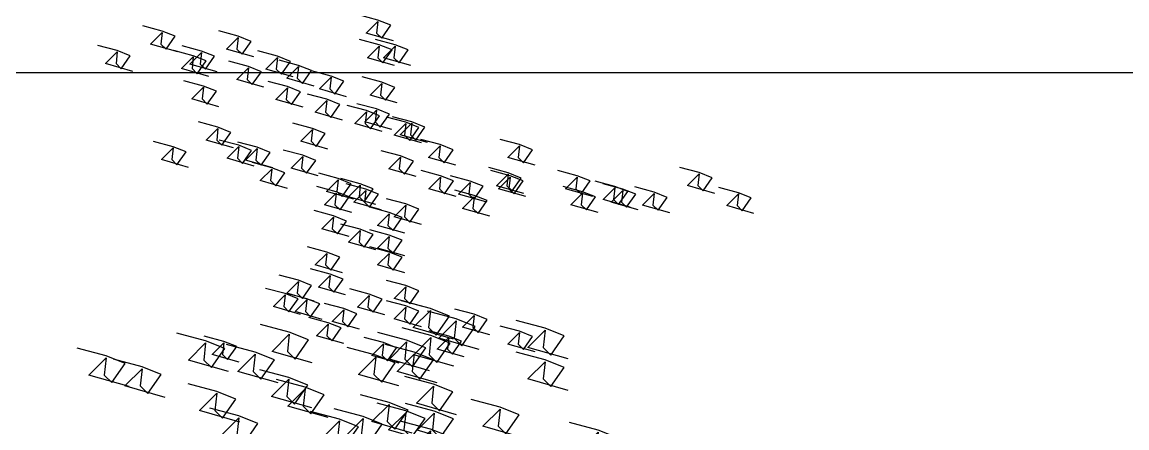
# Model space of a CAD drawing. Header units: metres. Extents: x -109 to 591, y -5 to 592.
# Drawn here: x 508.702 to 509.318, y 7.027 to 7.253 of the extents above; entities that cross this region are included whole.
import ezdxf

# ---------------------------------------------------------------- set-up
doc = ezdxf.new("R2010")
doc.units = ezdxf.units.M
doc.header["$LTSCALE"] = 0.03
doc.layers.add('Areas verdes', color=74, linetype='Continuous')
doc.layers.add('Muro bajo', color=7, linetype='Continuous', lineweight=30)

msp = doc.modelspace()

# ---------------------------------------------------------------- linework, layer by layer
at = {"layer": 'Areas verdes'}
for points in [[(508.90931, 7.24267), (508.89414, 7.247), (508.90064, 7.25349), (508.89992, 7.247), (508.90281, 7.24411), (508.90787, 7.25133), (508.90064, 7.25422), (508.8898, 7.2571)], [(508.78922, 7.23653), (508.77405, 7.24086), (508.78055, 7.24736), (508.77983, 7.24086), (508.78272, 7.23798), (508.78778, 7.24519), (508.78055, 7.24808), (508.76972, 7.25097)], [(508.83153, 7.23371), (508.81636, 7.23805), (508.82286, 7.24454), (508.82214, 7.23805), (508.82503, 7.23516), (508.83009, 7.24238), (508.82286, 7.24526), (508.81203, 7.24815)], [(508.90994, 7.22893), (508.89477, 7.23326), (508.90127, 7.23976), (508.90055, 7.23326), (508.90344, 7.23038), (508.9085, 7.23759), (508.90127, 7.24048), (508.89044, 7.24337)], [(508.91889, 7.22893), (508.90372, 7.23326), (508.91022, 7.23976), (508.9095, 7.23326), (508.91239, 7.23038), (508.91745, 7.23759), (508.91022, 7.24048), (508.89938, 7.24337)], [(508.76419, 7.22566), (508.74902, 7.22999), (508.75552, 7.23648), (508.7548, 7.22999), (508.75769, 7.2271), (508.76274, 7.23432), (508.75552, 7.23721), (508.74468, 7.24009)], [(508.8065, 7.22284), (508.79133, 7.22717), (508.79783, 7.23367), (508.79711, 7.22717), (508.8, 7.22428), (508.80505, 7.2315), (508.79783, 7.23439), (508.78699, 7.23728)], [(508.81105, 7.22538), (508.79588, 7.22971), (508.80238, 7.23621), (508.80166, 7.22971), (508.80455, 7.22682), (508.80961, 7.23404), (508.80238, 7.23693), (508.79154, 7.23982)], [(508.85336, 7.22256), (508.83819, 7.22689), (508.84469, 7.23339), (508.84397, 7.22689), (508.84686, 7.224), (508.85191, 7.23122), (508.84469, 7.23411), (508.83385, 7.237)], [(508.83718, 7.21681), (508.822, 7.22114), (508.82851, 7.22763), (508.82778, 7.22114), (508.83067, 7.21825), (508.83573, 7.22547), (508.82851, 7.22836), (508.81767, 7.23124)], [(508.86513, 7.21744), (508.84996, 7.22177), (508.85646, 7.22827), (508.85574, 7.22177), (508.85863, 7.21888), (508.86368, 7.2261), (508.85646, 7.22899), (508.84562, 7.23188)], [(508.8832, 7.21151), (508.86803, 7.21585), (508.87453, 7.22234), (508.87381, 7.21585), (508.8767, 7.21296), (508.88175, 7.22018), (508.87453, 7.22306), (508.86369, 7.22595)], [(508.81214, 7.20593), (508.79697, 7.21026), (508.80347, 7.21676), (508.80275, 7.21026), (508.80564, 7.20737), (508.8107, 7.21459), (508.80347, 7.21748), (508.79263, 7.22037)], [(508.859, 7.20565), (508.84383, 7.20998), (508.85033, 7.21648), (508.84961, 7.20998), (508.8525, 7.20709), (508.85756, 7.21431), (508.85033, 7.2172), (508.83949, 7.22009)], [(508.91144, 7.20807), (508.89626, 7.2124), (508.90277, 7.2189), (508.90204, 7.2124), (508.90493, 7.20951), (508.90999, 7.21673), (508.90277, 7.21962), (508.89193, 7.22251)], [(508.88091, 7.19852), (508.86574, 7.20285), (508.87224, 7.20935), (508.87152, 7.20285), (508.87441, 7.19996), (508.87946, 7.20718), (508.87224, 7.21007), (508.8614, 7.21296)], [(508.903, 7.19221), (508.88783, 7.19654), (508.89433, 7.20304), (508.89361, 7.19654), (508.8965, 7.19366), (508.90155, 7.20088), (508.89433, 7.20376), (508.88349, 7.20665)], [(508.90845, 7.19317), (508.89328, 7.1975), (508.89978, 7.204), (508.89906, 7.1975), (508.90195, 7.19461), (508.90701, 7.20183), (508.89978, 7.20472), (508.88895, 7.20761)], [(508.92486, 7.18572), (508.90968, 7.19005), (508.91619, 7.19655), (508.91546, 7.19005), (508.91835, 7.18716), (508.92341, 7.19438), (508.91619, 7.19727), (508.90535, 7.20016)], [(508.92824, 7.18591), (508.91307, 7.19024), (508.91958, 7.19674), (508.91885, 7.19024), (508.92174, 7.18735), (508.9268, 7.19457), (508.91958, 7.19746), (508.90874, 7.20035)], [(508.82025, 7.18299), (508.80508, 7.18732), (508.81158, 7.19382), (508.81086, 7.18732), (508.81375, 7.18443), (508.81881, 7.19165), (508.81158, 7.19454), (508.80074, 7.19743)], [(508.8728, 7.18234), (508.85763, 7.18667), (508.86413, 7.19317), (508.86341, 7.18667), (508.8663, 7.18378), (508.87135, 7.191), (508.86413, 7.19389), (508.85329, 7.19678)], [(508.79522, 7.17211), (508.78004, 7.17644), (508.78655, 7.18294), (508.78582, 7.17644), (508.78871, 7.17356), (508.79377, 7.18078), (508.78655, 7.18366), (508.77571, 7.18655)], [(508.83177, 7.17288), (508.8166, 7.17721), (508.8231, 7.18371), (508.82238, 7.17721), (508.82527, 7.17432), (508.83033, 7.18154), (508.8231, 7.18443), (508.81227, 7.18732)], [(508.84208, 7.17183), (508.82691, 7.17617), (508.83341, 7.18266), (508.83269, 7.17617), (508.83558, 7.17328), (508.84063, 7.1805), (508.83341, 7.18338), (508.82257, 7.18627)], [(508.94402, 7.17329), (508.92885, 7.17763), (508.93535, 7.18412), (508.93463, 7.17763), (508.93752, 7.17474), (508.94258, 7.18196), (508.93535, 7.18484), (508.92452, 7.18773)], [(508.98821, 7.17329), (508.97303, 7.17763), (508.97954, 7.18412), (508.97881, 7.17763), (508.9817, 7.17474), (508.98676, 7.18196), (508.97954, 7.18484), (508.9687, 7.18773)], [(508.86742, 7.16737), (508.85225, 7.1717), (508.85875, 7.1782), (508.85803, 7.1717), (508.86092, 7.16881), (508.86598, 7.17603), (508.85875, 7.17892), (508.84791, 7.18181)], [(508.92193, 7.16699), (508.90676, 7.17132), (508.91326, 7.17782), (508.91254, 7.17132), (508.91543, 7.16843), (508.92049, 7.17565), (508.91326, 7.17854), (508.90243, 7.18143)], [(508.85029, 7.16039), (508.83512, 7.16472), (508.84162, 7.17122), (508.8409, 7.16472), (508.84379, 7.16183), (508.84885, 7.16905), (508.84162, 7.17194), (508.83078, 7.17483)], [(508.88722, 7.15438), (508.87205, 7.15871), (508.87855, 7.1652), (508.87783, 7.15871), (508.88072, 7.15582), (508.88578, 7.16304), (508.87855, 7.16593), (508.86771, 7.16881)], [(508.94424, 7.15592), (508.92907, 7.16025), (508.93557, 7.16675), (508.93485, 7.16025), (508.93774, 7.15736), (508.9428, 7.16458), (508.93557, 7.16747), (508.92474, 7.17036)], [(508.98189, 7.15753), (508.96672, 7.16186), (508.97322, 7.16836), (508.9725, 7.16186), (508.97539, 7.15897), (508.98045, 7.16619), (508.97322, 7.16908), (508.96239, 7.17197)], [(508.98302, 7.15592), (508.96785, 7.16025), (508.97435, 7.16675), (508.97363, 7.16025), (508.97652, 7.15736), (508.98157, 7.16458), (508.97435, 7.16747), (508.96351, 7.17036)], [(509.0203, 7.15592), (509.00513, 7.16025), (509.01163, 7.16675), (509.01091, 7.16025), (509.0138, 7.15736), (509.01886, 7.16458), (509.01163, 7.16747), (509.00079, 7.17036)], [(509.08821, 7.15763), (509.07304, 7.16196), (509.07954, 7.16845), (509.07882, 7.16196), (509.08171, 7.15907), (509.08677, 7.16629), (509.07954, 7.16918), (509.06871, 7.17206)], [(508.8995, 7.15145), (508.88433, 7.15578), (508.89083, 7.16228), (508.89011, 7.15578), (508.893, 7.15289), (508.89806, 7.16011), (508.89083, 7.163), (508.88, 7.16589)], [(508.90249, 7.14847), (508.88732, 7.1528), (508.89382, 7.1593), (508.8931, 7.1528), (508.89599, 7.14991), (508.90104, 7.15713), (508.89382, 7.16002), (508.88298, 7.16291)], [(508.96065, 7.15294), (508.94548, 7.15727), (508.95198, 7.16377), (508.95126, 7.15727), (508.95415, 7.15438), (508.9592, 7.1616), (508.95198, 7.16449), (508.94114, 7.16738)], [(509.04118, 7.14996), (509.02601, 7.15429), (509.03251, 7.16079), (509.03179, 7.15429), (509.03468, 7.1514), (509.03973, 7.15862), (509.03251, 7.16151), (509.02167, 7.1644)], [(509.04565, 7.14847), (509.03048, 7.1528), (509.03698, 7.1593), (509.03626, 7.1528), (509.03915, 7.14991), (509.04421, 7.15713), (509.03698, 7.16002), (509.02615, 7.16291)], [(508.88608, 7.14698), (508.87091, 7.15131), (508.87741, 7.15781), (508.87669, 7.15131), (508.87958, 7.14842), (508.88464, 7.15564), (508.87741, 7.15853), (508.86658, 7.16142)], [(508.96296, 7.14492), (508.94779, 7.14925), (508.95429, 7.15574), (508.95357, 7.14925), (508.95646, 7.14636), (508.96151, 7.15358), (508.95429, 7.15647), (508.94345, 7.15935)], [(509.02328, 7.14698), (509.00811, 7.15131), (509.01461, 7.15781), (509.01389, 7.15131), (509.01678, 7.14842), (509.02184, 7.15564), (509.01461, 7.15853), (509.00378, 7.16142)], [(509.06318, 7.14675), (509.04801, 7.15108), (509.05451, 7.15758), (509.05379, 7.15108), (509.05668, 7.14819), (509.06173, 7.15541), (509.05451, 7.1583), (509.04367, 7.16119)], [(509.11004, 7.14647), (509.09487, 7.1508), (509.10137, 7.1573), (509.10065, 7.1508), (509.10354, 7.14792), (509.10859, 7.15513), (509.10137, 7.15802), (509.09053, 7.16091)], [(508.91562, 7.13546), (508.90045, 7.13979), (508.90695, 7.14628), (508.90623, 7.13979), (508.90912, 7.1369), (508.91418, 7.14412), (508.90695, 7.14701), (508.89612, 7.14989)], [(508.92486, 7.14021), (508.90968, 7.14454), (508.91619, 7.15104), (508.91546, 7.14454), (508.91835, 7.14166), (508.92341, 7.14888), (508.91619, 7.15176), (508.90535, 7.15465)], [(508.88459, 7.13357), (508.86942, 7.1379), (508.87592, 7.14439), (508.8752, 7.1379), (508.87809, 7.13501), (508.88315, 7.14223), (508.87592, 7.14512), (508.86509, 7.148)], [(508.8995, 7.12612), (508.88433, 7.13045), (508.89083, 7.13694), (508.89011, 7.13045), (508.893, 7.12756), (508.89806, 7.13478), (508.89083, 7.13767), (508.88, 7.14055)], [(508.91562, 7.12284), (508.90045, 7.12717), (508.90695, 7.13367), (508.90623, 7.12717), (508.90912, 7.12429), (508.91418, 7.13151), (508.90695, 7.13439), (508.89612, 7.13728)], [(508.88091, 7.11338), (508.86574, 7.11771), (508.87224, 7.12421), (508.87152, 7.11771), (508.87441, 7.11483), (508.87946, 7.12205), (508.87224, 7.12493), (508.8614, 7.12782)], [(508.91562, 7.11338), (508.90045, 7.11771), (508.90695, 7.12421), (508.90623, 7.11771), (508.90912, 7.11483), (508.91418, 7.12205), (508.90695, 7.12493), (508.89612, 7.12782)], [(508.88266, 7.10106), (508.86749, 7.10539), (508.87399, 7.11189), (508.87327, 7.10539), (508.87616, 7.10251), (508.88121, 7.10972), (508.87399, 7.11261), (508.86315, 7.1155)], [(508.86513, 7.09762), (508.84996, 7.10195), (508.85646, 7.10845), (508.85574, 7.10195), (508.85863, 7.09906), (508.86368, 7.10628), (508.85646, 7.10917), (508.84562, 7.11205)], [(508.92486, 7.09471), (508.90968, 7.09904), (508.91619, 7.10553), (508.91546, 7.09904), (508.91835, 7.09615), (508.92341, 7.10337), (508.91619, 7.10626), (508.90535, 7.10914)], [(508.85762, 7.09019), (508.84245, 7.09452), (508.84895, 7.10101), (508.84823, 7.09452), (508.85112, 7.09163), (508.85618, 7.09885), (508.84895, 7.10174), (508.83812, 7.10462)], [(508.86968, 7.08737), (508.85451, 7.09171), (508.86101, 7.0982), (508.86029, 7.09171), (508.86318, 7.08882), (508.86823, 7.09604), (508.86101, 7.09892), (508.85017, 7.10181)], [(508.90449, 7.08991), (508.88931, 7.09424), (508.89582, 7.10074), (508.89509, 7.09424), (508.89798, 7.09135), (508.90304, 7.09857), (508.89582, 7.10146), (508.88498, 7.10435)], [(508.89038, 7.08185), (508.8752, 7.08618), (508.88171, 7.09268), (508.88098, 7.08618), (508.88387, 7.08329), (508.88893, 7.09051), (508.88171, 7.0934), (508.87087, 7.09629)], [(508.92486, 7.08333), (508.90968, 7.08766), (508.91619, 7.09416), (508.91546, 7.08766), (508.91835, 7.08477), (508.92341, 7.09199), (508.91619, 7.09488), (508.90535, 7.09777)], [(508.94265, 7.07644), (508.92024, 7.08283), (508.92985, 7.09243), (508.92878, 7.08283), (508.93305, 7.07857), (508.94052, 7.08923), (508.92985, 7.0935), (508.91384, 7.09776)], [(508.88161, 7.07396), (508.86644, 7.07829), (508.87294, 7.08479), (508.87222, 7.07829), (508.87511, 7.07541), (508.88016, 7.08263), (508.87294, 7.08551), (508.8621, 7.0884)], [(508.95698, 7.0706), (508.93457, 7.077), (508.94418, 7.08659), (508.94311, 7.077), (508.94738, 7.07273), (508.95485, 7.0834), (508.94418, 7.08766), (508.92817, 7.09193)], [(508.96296, 7.0787), (508.94779, 7.08303), (508.95429, 7.08953), (508.95357, 7.08303), (508.95646, 7.08014), (508.96151, 7.08736), (508.95429, 7.09025), (508.94345, 7.09314)], [(508.8641, 7.06317), (508.84169, 7.06956), (508.8513, 7.07916), (508.85023, 7.06956), (508.8545, 7.0653), (508.86197, 7.07596), (508.8513, 7.08023), (508.83529, 7.08449)], [(508.943, 7.06129), (508.92059, 7.06768), (508.93019, 7.07728), (508.92912, 7.06768), (508.93339, 7.06342), (508.94086, 7.07408), (508.93019, 7.07835), (508.91418, 7.08261)], [(508.98821, 7.06924), (508.97303, 7.07357), (508.97954, 7.08007), (508.97881, 7.07357), (508.9817, 7.07068), (508.98676, 7.0779), (508.97954, 7.08079), (508.9687, 7.08368)], [(509.00653, 7.0654), (508.98412, 7.07179), (508.99372, 7.08139), (508.99266, 7.07179), (508.99693, 7.06753), (509.0044, 7.07819), (508.99372, 7.08246), (508.97772, 7.08672)], [(508.81748, 7.05835), (508.79507, 7.06475), (508.80467, 7.07434), (508.80361, 7.06475), (508.80788, 7.06048), (508.81535, 7.07114), (508.80467, 7.07541), (508.78867, 7.07967)], [(508.82345, 7.06353), (508.80828, 7.06786), (508.81478, 7.07436), (508.81406, 7.06786), (508.81695, 7.06498), (508.822, 7.0722), (508.81478, 7.07508), (508.80394, 7.07797)], [(508.91247, 7.06293), (508.89729, 7.06726), (508.9038, 7.07376), (508.90307, 7.06726), (508.90596, 7.06438), (508.91102, 7.07159), (508.9038, 7.07448), (508.89296, 7.07737)], [(508.92944, 7.0588), (508.90703, 7.06519), (508.91663, 7.07479), (508.91557, 7.06519), (508.91983, 7.06093), (508.9273, 7.07159), (508.91663, 7.07585), (508.90063, 7.08012)], [(508.94872, 7.06651), (508.93355, 7.07084), (508.94005, 7.07734), (508.93933, 7.07084), (508.94222, 7.06796), (508.94727, 7.07518), (508.94005, 7.07806), (508.92921, 7.08095)], [(508.76203, 7.04999), (508.73963, 7.05639), (508.74923, 7.06599), (508.74816, 7.05639), (508.75243, 7.05212), (508.7599, 7.06279), (508.74923, 7.06705), (508.73322, 7.07132)], [(508.84511, 7.05197), (508.8227, 7.05837), (508.83231, 7.06797), (508.83124, 7.05837), (508.83551, 7.0541), (508.84298, 7.06477), (508.83231, 7.06903), (508.8163, 7.0733)], [(508.91233, 7.05032), (508.88992, 7.05671), (508.89953, 7.06631), (508.89846, 7.05671), (508.90273, 7.05245), (508.9102, 7.06311), (508.89953, 7.06738), (508.88352, 7.07164)], [(508.93367, 7.05197), (508.91127, 7.05837), (508.92087, 7.06797), (508.9198, 7.05837), (508.92407, 7.0541), (508.93154, 7.06477), (508.92087, 7.06903), (508.90486, 7.0733)], [(508.78211, 7.04389), (508.7597, 7.05029), (508.76931, 7.05988), (508.76824, 7.05029), (508.77251, 7.04602), (508.77998, 7.05669), (508.76931, 7.06095), (508.7533, 7.06522)], [(509.00653, 7.04779), (508.98412, 7.05419), (508.99372, 7.06378), (508.99266, 7.05419), (508.99693, 7.04992), (509.0044, 7.06059), (508.99372, 7.06485), (508.97772, 7.06912)], [(508.86376, 7.038), (508.84135, 7.0444), (508.85095, 7.05399), (508.84989, 7.0444), (508.85415, 7.04013), (508.86162, 7.0508), (508.85095, 7.05506), (508.83495, 7.05933)], [(508.82371, 7.03018), (508.8013, 7.03658), (508.8109, 7.04618), (508.80984, 7.03658), (508.81411, 7.03232), (508.82158, 7.04298), (508.8109, 7.04724), (508.7949, 7.05151)], [(508.87292, 7.03261), (508.85051, 7.039), (508.86011, 7.0486), (508.85905, 7.039), (508.86331, 7.03474), (508.87078, 7.0454), (508.86011, 7.04967), (508.84411, 7.05393)], [(508.94449, 7.03425), (508.92208, 7.04065), (508.93168, 7.05025), (508.93061, 7.04065), (508.93488, 7.03638), (508.94235, 7.04705), (508.93168, 7.05131), (508.91567, 7.05558)], [(508.91969, 7.02403), (508.89728, 7.03043), (508.90689, 7.04002), (508.90582, 7.03043), (508.91009, 7.02616), (508.91756, 7.03682), (508.90689, 7.04109), (508.89088, 7.04535)], [(508.92901, 7.01937), (508.9066, 7.02577), (508.91621, 7.03536), (508.91514, 7.02577), (508.91941, 7.0215), (508.92688, 7.03217), (508.91621, 7.03643), (508.9002, 7.0407)], [(508.94486, 7.01918), (508.92245, 7.02558), (508.93205, 7.03517), (508.93098, 7.02558), (508.93525, 7.02131), (508.94272, 7.03197), (508.93205, 7.03624), (508.91604, 7.0405)], [(508.98146, 7.0214), (508.95905, 7.0278), (508.96866, 7.03739), (508.96759, 7.0278), (508.97186, 7.02353), (508.97933, 7.0342), (508.96866, 7.03846), (508.95265, 7.04273)], [(508.83594, 7.01654), (508.81353, 7.02294), (508.82314, 7.03254), (508.82207, 7.02294), (508.82634, 7.01867), (508.83381, 7.02934), (508.82314, 7.0336), (508.80713, 7.03787)], [(508.89199, 7.01478), (508.86958, 7.02118), (508.87919, 7.03077), (508.87812, 7.02118), (508.88239, 7.01691), (508.88986, 7.02757), (508.87919, 7.03184), (508.86318, 7.0361)], [(508.90516, 7.01613), (508.88275, 7.02253), (508.89235, 7.03212), (508.89128, 7.02253), (508.89555, 7.01826), (508.90302, 7.02892), (508.89235, 7.03319), (508.87634, 7.03745)], [(508.94265, 7.00922), (508.92024, 7.01562), (508.92985, 7.02521), (508.92878, 7.01562), (508.93305, 7.01135), (508.94052, 7.02202), (508.92985, 7.02628), (508.91384, 7.03055)], [(509.03612, 7.00855), (509.01372, 7.01495), (509.02332, 7.02454), (509.02225, 7.01495), (509.02652, 7.01068), (509.03399, 7.02135), (509.02332, 7.02561), (509.00731, 7.02988)]]:
    msp.add_lwpolyline(points, dxfattribs=at)
at = {"layer": 'Muro bajo'}
msp.add_line((510.22953, 7.22491), (507.3809, 7.22491), dxfattribs=at)

doc.saveas('drawing.dxf')
